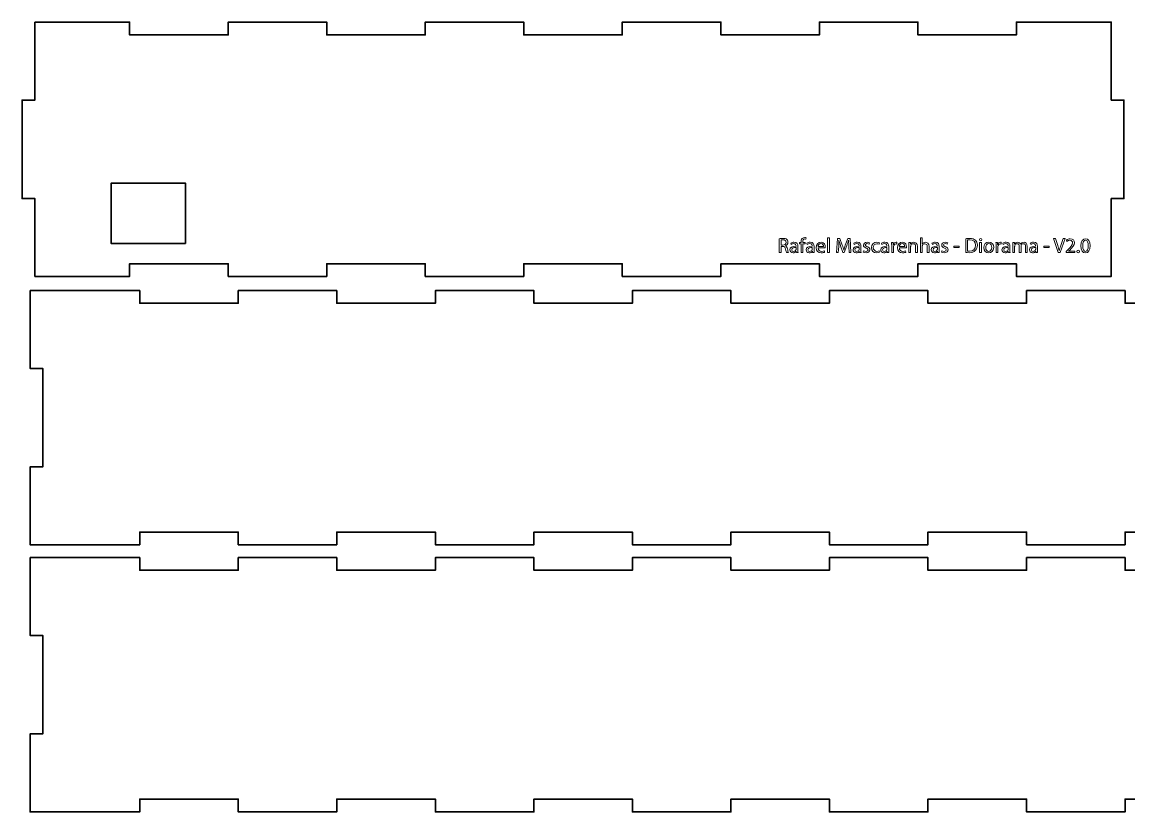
# Model space of a CAD drawing. Header units: millimetres. Extents: x 1 to 1629, y -192 to 365.
# Drawn here: x 1087.1 to 1348.2, y 176.4 to 362.7 of the extents above; entities that cross this region are included whole.
import ezdxf

# ---------------------------------------------------------------- set-up
doc = ezdxf.new("R2010")
doc.units = ezdxf.units.MM
doc.header["$MEASUREMENT"] = 0
for name, color, linetype, lineweight in [('CorteExterno', 7, 'Continuous', 0), ('CorteInterno', 7, 'Continuous', 0), ('Marcacao', 7, 'Continuous', 0)]:
    doc.layers.add(name, color=color, linetype=linetype, lineweight=lineweight)

# ---------------------------------------------------------------- blocks, each defined once
blk = doc.blocks.new('Block_6')
at = {"layer": 'Marcacao', "color": 250, "lineweight": 9, "true_color": 0x1e1e1c}
for points, knots in [([(1265.73, 311.64), (1265.95, 311.69), (1266.26, 311.71), (1266.55, 311.71), (1267.01, 311.71), (1267.31, 311.63), (1267.52, 311.44), (1267.69, 311.29), (1267.78, 311.06), (1267.78, 310.81), (1267.78, 310.37), (1267.5, 310.08), (1267.15, 309.96), (1267.15, 309.96), (1267.15, 309.94), (1267.15, 309.94), (1267.41, 309.85), (1267.56, 309.62), (1267.64, 309.27), (1267.75, 308.81), (1267.83, 308.48), (1267.9, 308.36), (1267.9, 308.36), (1267.45, 308.36), (1267.45, 308.36), (1267.4, 308.45), (1267.33, 308.74), (1267.23, 309.15), (1267.13, 309.61), (1266.95, 309.78), (1266.56, 309.8), (1266.56, 309.8), (1266.16, 309.8), (1266.16, 309.8), (1266.16, 309.8), (1266.16, 308.36), (1266.16, 308.36), (1266.16, 308.36), (1265.73, 308.36), (1265.73, 308.36), (1265.73, 308.36), (1265.73, 311.64), (1265.73, 311.64)], [0, 0, 0, 0, 1, 1, 1, 2, 2, 2, 3, 3, 3, 4, 4, 4, 5, 5, 5, 6, 6, 6, 7, 7, 7, 8, 8, 8, 9, 9, 9, 10, 10, 10, 11, 11, 11, 12, 12, 12, 13, 13, 13, 14, 14, 14, 14]), ([(1266.16, 310.12), (1266.16, 310.12), (1266.6, 310.12), (1266.6, 310.12), (1267.06, 310.12), (1267.35, 310.38), (1267.35, 310.76), (1267.35, 311.19), (1267.04, 311.37), (1266.58, 311.38), (1266.38, 311.38), (1266.23, 311.36), (1266.16, 311.34), (1266.16, 311.34), (1266.16, 310.12), (1266.16, 310.12)], [0, 0, 0, 0, 1, 1, 1, 2, 2, 2, 3, 3, 3, 4, 4, 4, 5, 5, 5, 5]), ([(1269.76, 308.36), (1269.76, 308.36), (1269.72, 308.66), (1269.72, 308.66), (1269.72, 308.66), (1269.71, 308.66), (1269.71, 308.66), (1269.57, 308.47), (1269.32, 308.3), (1268.97, 308.3), (1268.49, 308.3), (1268.24, 308.64), (1268.24, 308.99), (1268.24, 309.57), (1268.76, 309.88), (1269.68, 309.88), (1269.68, 309.88), (1269.68, 309.93), (1269.68, 309.93), (1269.68, 310.12), (1269.63, 310.48), (1269.14, 310.48), (1268.92, 310.48), (1268.68, 310.41), (1268.52, 310.3), (1268.52, 310.3), (1268.42, 310.59), (1268.42, 310.59), (1268.61, 310.72), (1268.9, 310.8), (1269.2, 310.8), (1269.93, 310.8), (1270.11, 310.3), (1270.11, 309.82), (1270.11, 309.82), (1270.11, 308.93), (1270.11, 308.93), (1270.11, 308.72), (1270.12, 308.52), (1270.15, 308.36), (1270.15, 308.36), (1269.76, 308.36), (1269.76, 308.36)], [0, 0, 0, 0, 1, 1, 1, 2, 2, 2, 3, 3, 3, 4, 4, 4, 5, 5, 5, 6, 6, 6, 7, 7, 7, 8, 8, 8, 9, 9, 9, 10, 10, 10, 11, 11, 11, 12, 12, 12, 13, 13, 13, 14, 14, 14, 14]), ([(1270.86, 308.36), (1270.86, 308.36), (1270.86, 310.42), (1270.86, 310.42), (1270.86, 310.42), (1270.52, 310.42), (1270.52, 310.42), (1270.52, 310.42), (1270.52, 310.75), (1270.52, 310.75), (1270.52, 310.75), (1270.86, 310.75), (1270.86, 310.75), (1270.86, 310.75), (1270.86, 310.86), (1270.86, 310.86), (1270.86, 311.2), (1270.93, 311.5), (1271.13, 311.7), (1271.3, 311.85), (1271.51, 311.92), (1271.72, 311.92), (1271.87, 311.92), (1272, 311.88), (1272.09, 311.85), (1272.09, 311.85), (1272.03, 311.51), (1272.03, 311.51), (1271.96, 311.54), (1271.87, 311.57), (1271.75, 311.57), (1271.38, 311.57), (1271.29, 311.24), (1271.29, 310.88), (1271.29, 310.88), (1271.29, 310.75), (1271.29, 310.75), (1271.29, 310.75), (1271.86, 310.75), (1271.86, 310.75), (1271.86, 310.75), (1271.86, 310.42), (1271.86, 310.42), (1271.86, 310.42), (1271.29, 310.42), (1271.29, 310.42), (1271.29, 310.42), (1271.29, 308.36), (1271.29, 308.36), (1271.29, 308.36), (1270.86, 308.36), (1270.86, 308.36)], [0, 0, 0, 0, 1, 1, 1, 2, 2, 2, 3, 3, 3, 4, 4, 4, 5, 5, 5, 6, 6, 6, 7, 7, 7, 8, 8, 8, 9, 9, 9, 10, 10, 10, 11, 11, 11, 12, 12, 12, 13, 13, 13, 14, 14, 14, 15, 15, 15, 16, 16, 16, 17, 17, 17, 17]), ([(1273.58, 308.36), (1273.58, 308.36), (1273.54, 308.66), (1273.54, 308.66), (1273.54, 308.66), (1273.53, 308.66), (1273.53, 308.66), (1273.39, 308.47), (1273.14, 308.3), (1272.8, 308.3), (1272.31, 308.3), (1272.07, 308.64), (1272.07, 308.99), (1272.07, 309.57), (1272.58, 309.88), (1273.5, 309.88), (1273.5, 309.88), (1273.5, 309.93), (1273.5, 309.93), (1273.5, 310.12), (1273.45, 310.48), (1272.96, 310.48), (1272.74, 310.48), (1272.51, 310.41), (1272.34, 310.3), (1272.34, 310.3), (1272.24, 310.59), (1272.24, 310.59), (1272.44, 310.72), (1272.72, 310.8), (1273.02, 310.8), (1273.76, 310.8), (1273.93, 310.3), (1273.93, 309.82), (1273.93, 309.82), (1273.93, 308.93), (1273.93, 308.93), (1273.93, 308.72), (1273.94, 308.52), (1273.97, 308.36), (1273.97, 308.36), (1273.58, 308.36), (1273.58, 308.36)], [0, 0, 0, 0, 1, 1, 1, 2, 2, 2, 3, 3, 3, 4, 4, 4, 5, 5, 5, 6, 6, 6, 7, 7, 7, 8, 8, 8, 9, 9, 9, 10, 10, 10, 11, 11, 11, 12, 12, 12, 13, 13, 13, 14, 14, 14, 14]), ([(1274.88, 309.47), (1274.89, 308.88), (1275.26, 308.64), (1275.7, 308.64), (1276.01, 308.64), (1276.2, 308.7), (1276.36, 308.77), (1276.36, 308.77), (1276.43, 308.45), (1276.43, 308.45), (1276.28, 308.39), (1276.02, 308.31), (1275.64, 308.31), (1274.9, 308.31), (1274.46, 308.79), (1274.46, 309.51), (1274.46, 310.23), (1274.89, 310.8), (1275.58, 310.8), (1276.36, 310.8), (1276.57, 310.11), (1276.57, 309.68), (1276.57, 309.59), (1276.56, 309.52), (1276.56, 309.47), (1276.56, 309.47), (1274.88, 309.47), (1274.88, 309.47)], [0, 0, 0, 0, 1, 1, 1, 2, 2, 2, 3, 3, 3, 4, 4, 4, 5, 5, 5, 6, 6, 6, 7, 7, 7, 8, 8, 8, 9, 9, 9, 9]), ([(1277.11, 311.86), (1277.11, 311.86), (1277.54, 311.86), (1277.54, 311.86), (1277.54, 311.86), (1277.54, 308.36), (1277.54, 308.36), (1277.54, 308.36), (1277.11, 308.36), (1277.11, 308.36), (1277.11, 308.36), (1277.11, 311.86), (1277.11, 311.86)], [0, 0, 0, 0, 1, 1, 1, 2, 2, 2, 3, 3, 3, 4, 4, 4, 4]), ([(1282.14, 309.82), (1282.12, 310.28), (1282.09, 310.84), (1282.09, 311.26), (1282.09, 311.26), (1282.08, 311.26), (1282.08, 311.26), (1281.96, 310.87), (1281.83, 310.45), (1281.66, 309.99), (1281.66, 309.99), (1281.07, 308.38), (1281.07, 308.38), (1281.07, 308.38), (1280.74, 308.38), (1280.74, 308.38), (1280.74, 308.38), (1280.21, 309.96), (1280.21, 309.96), (1280.05, 310.43), (1279.91, 310.86), (1279.82, 311.26), (1279.82, 311.26), (1279.81, 311.26), (1279.81, 311.26), (1279.8, 310.84), (1279.78, 310.28), (1279.75, 309.78), (1279.75, 309.78), (1279.66, 308.36), (1279.66, 308.36), (1279.66, 308.36), (1279.25, 308.36), (1279.25, 308.36), (1279.25, 308.36), (1279.48, 311.69), (1279.48, 311.69), (1279.48, 311.69), (1280.03, 311.69), (1280.03, 311.69), (1280.03, 311.69), (1280.6, 310.08), (1280.6, 310.08), (1280.73, 309.67), (1280.85, 309.3), (1280.93, 308.95), (1280.93, 308.95), (1280.95, 308.95), (1280.95, 308.95), (1281.03, 309.29), (1281.15, 309.66), (1281.3, 310.08), (1281.3, 310.08), (1281.89, 311.69), (1281.89, 311.69), (1281.89, 311.69), (1282.44, 311.69), (1282.44, 311.69), (1282.44, 311.69), (1282.65, 308.36), (1282.65, 308.36), (1282.65, 308.36), (1282.23, 308.36), (1282.23, 308.36), (1282.23, 308.36), (1282.14, 309.82), (1282.14, 309.82)], [0, 0, 0, 0, 1, 1, 1, 2, 2, 2, 3, 3, 3, 4, 4, 4, 5, 5, 5, 6, 6, 6, 7, 7, 7, 8, 8, 8, 9, 9, 9, 10, 10, 10, 11, 11, 11, 12, 12, 12, 13, 13, 13, 14, 14, 14, 15, 15, 15, 16, 16, 16, 17, 17, 17, 18, 18, 18, 19, 19, 19, 20, 20, 20, 21, 21, 21, 22, 22, 22, 22]), ([(1284.65, 308.36), (1284.65, 308.36), (1284.61, 308.66), (1284.61, 308.66), (1284.61, 308.66), (1284.6, 308.66), (1284.6, 308.66), (1284.46, 308.47), (1284.21, 308.3), (1283.87, 308.3), (1283.38, 308.3), (1283.13, 308.64), (1283.13, 308.99), (1283.13, 309.57), (1283.65, 309.88), (1284.57, 309.88), (1284.57, 309.88), (1284.57, 309.93), (1284.57, 309.93), (1284.57, 310.12), (1284.52, 310.48), (1284.03, 310.48), (1283.81, 310.48), (1283.57, 310.41), (1283.41, 310.3), (1283.41, 310.3), (1283.31, 310.59), (1283.31, 310.59), (1283.5, 310.72), (1283.79, 310.8), (1284.09, 310.8), (1284.82, 310.8), (1285, 310.3), (1285, 309.82), (1285, 309.82), (1285, 308.93), (1285, 308.93), (1285, 308.72), (1285.01, 308.52), (1285.04, 308.36), (1285.04, 308.36), (1284.65, 308.36), (1284.65, 308.36)], [0, 0, 0, 0, 1, 1, 1, 2, 2, 2, 3, 3, 3, 4, 4, 4, 5, 5, 5, 6, 6, 6, 7, 7, 7, 8, 8, 8, 9, 9, 9, 10, 10, 10, 11, 11, 11, 12, 12, 12, 13, 13, 13, 14, 14, 14, 14]), ([(1285.64, 308.8), (1285.77, 308.72), (1286, 308.63), (1286.22, 308.63), (1286.53, 308.63), (1286.68, 308.79), (1286.68, 308.98), (1286.68, 309.19), (1286.56, 309.3), (1286.24, 309.42), (1285.81, 309.58), (1285.6, 309.81), (1285.6, 310.1), (1285.6, 310.49), (1285.91, 310.8), (1286.43, 310.8), (1286.67, 310.8), (1286.88, 310.73), (1287.02, 310.65), (1287.02, 310.65), (1286.91, 310.34), (1286.91, 310.34), (1286.81, 310.4), (1286.64, 310.48), (1286.42, 310.48), (1286.16, 310.48), (1286.02, 310.33), (1286.02, 310.15), (1286.02, 309.95), (1286.16, 309.86), (1286.47, 309.74), (1286.89, 309.59), (1287.1, 309.38), (1287.1, 309.02), (1287.1, 308.6), (1286.77, 308.31), (1286.21, 308.31), (1285.94, 308.31), (1285.7, 308.37), (1285.53, 308.47), (1285.53, 308.47), (1285.64, 308.8), (1285.64, 308.8)], [0, 0, 0, 0, 1, 1, 1, 2, 2, 2, 3, 3, 3, 4, 4, 4, 5, 5, 5, 6, 6, 6, 7, 7, 7, 8, 8, 8, 9, 9, 9, 10, 10, 10, 11, 11, 11, 12, 12, 12, 13, 13, 13, 14, 14, 14, 14]), ([(1289.36, 308.44), (1289.25, 308.39), (1289, 308.31), (1288.68, 308.31), (1287.95, 308.31), (1287.48, 308.8), (1287.48, 309.53), (1287.48, 310.26), (1287.99, 310.8), (1288.77, 310.8), (1289.03, 310.8), (1289.25, 310.73), (1289.37, 310.67), (1289.37, 310.67), (1289.27, 310.34), (1289.27, 310.34), (1289.17, 310.4), (1289.01, 310.45), (1288.77, 310.45), (1288.22, 310.45), (1287.92, 310.05), (1287.92, 309.55), (1287.92, 308.99), (1288.28, 308.65), (1288.75, 308.65), (1289, 308.65), (1289.17, 308.72), (1289.29, 308.77), (1289.29, 308.77), (1289.36, 308.44), (1289.36, 308.44)], [0, 0, 0, 0, 1, 1, 1, 2, 2, 2, 3, 3, 3, 4, 4, 4, 5, 5, 5, 6, 6, 6, 7, 7, 7, 8, 8, 8, 9, 9, 9, 10, 10, 10, 10]), ([(1291.19, 308.36), (1291.19, 308.36), (1291.16, 308.66), (1291.16, 308.66), (1291.16, 308.66), (1291.15, 308.66), (1291.15, 308.66), (1291.01, 308.47), (1290.76, 308.3), (1290.41, 308.3), (1289.93, 308.3), (1289.68, 308.64), (1289.68, 308.99), (1289.68, 309.57), (1290.2, 309.88), (1291.12, 309.88), (1291.12, 309.88), (1291.12, 309.93), (1291.12, 309.93), (1291.12, 310.12), (1291.07, 310.48), (1290.58, 310.48), (1290.36, 310.48), (1290.12, 310.41), (1289.95, 310.3), (1289.95, 310.3), (1289.86, 310.59), (1289.86, 310.59), (1290.05, 310.72), (1290.34, 310.8), (1290.64, 310.8), (1291.37, 310.8), (1291.55, 310.3), (1291.55, 309.82), (1291.55, 309.82), (1291.55, 308.93), (1291.55, 308.93), (1291.55, 308.72), (1291.56, 308.52), (1291.59, 308.36), (1291.59, 308.36), (1291.19, 308.36), (1291.19, 308.36)], [0, 0, 0, 0, 1, 1, 1, 2, 2, 2, 3, 3, 3, 4, 4, 4, 5, 5, 5, 6, 6, 6, 7, 7, 7, 8, 8, 8, 9, 9, 9, 10, 10, 10, 11, 11, 11, 12, 12, 12, 13, 13, 13, 14, 14, 14, 14]), ([(1292.25, 310), (1292.25, 310.28), (1292.25, 310.53), (1292.23, 310.75), (1292.23, 310.75), (1292.61, 310.75), (1292.61, 310.75), (1292.61, 310.75), (1292.63, 310.28), (1292.63, 310.28), (1292.63, 310.28), (1292.65, 310.28), (1292.65, 310.28), (1292.75, 310.6), (1293.02, 310.8), (1293.31, 310.8), (1293.36, 310.8), (1293.39, 310.8), (1293.43, 310.79), (1293.43, 310.79), (1293.43, 310.38), (1293.43, 310.38), (1293.39, 310.39), (1293.34, 310.39), (1293.28, 310.39), (1292.98, 310.39), (1292.76, 310.16), (1292.7, 309.83), (1292.69, 309.77), (1292.68, 309.7), (1292.68, 309.63), (1292.68, 309.63), (1292.68, 308.36), (1292.68, 308.36), (1292.68, 308.36), (1292.25, 308.36), (1292.25, 308.36), (1292.25, 308.36), (1292.25, 310), (1292.25, 310)], [0, 0, 0, 0, 1, 1, 1, 2, 2, 2, 3, 3, 3, 4, 4, 4, 5, 5, 5, 6, 6, 6, 7, 7, 7, 8, 8, 8, 9, 9, 9, 10, 10, 10, 11, 11, 11, 12, 12, 12, 13, 13, 13, 13]), ([(1294.06, 309.47), (1294.07, 308.88), (1294.44, 308.64), (1294.88, 308.64), (1295.19, 308.64), (1295.38, 308.7), (1295.54, 308.77), (1295.54, 308.77), (1295.62, 308.45), (1295.62, 308.45), (1295.46, 308.39), (1295.2, 308.31), (1294.82, 308.31), (1294.08, 308.31), (1293.64, 308.79), (1293.64, 309.51), (1293.64, 310.23), (1294.07, 310.8), (1294.77, 310.8), (1295.55, 310.8), (1295.75, 310.11), (1295.75, 309.68), (1295.75, 309.59), (1295.74, 309.52), (1295.74, 309.47), (1295.74, 309.47), (1294.06, 309.47), (1294.06, 309.47)], [0, 0, 0, 0, 1, 1, 1, 2, 2, 2, 3, 3, 3, 4, 4, 4, 5, 5, 5, 6, 6, 6, 7, 7, 7, 8, 8, 8, 9, 9, 9, 9]), ([(1296.29, 310.1), (1296.29, 310.35), (1296.29, 310.55), (1296.27, 310.75), (1296.27, 310.75), (1296.66, 310.75), (1296.66, 310.75), (1296.66, 310.75), (1296.68, 310.35), (1296.68, 310.35), (1296.68, 310.35), (1296.69, 310.35), (1296.69, 310.35), (1296.81, 310.58), (1297.09, 310.8), (1297.48, 310.8), (1297.81, 310.8), (1298.33, 310.6), (1298.33, 309.78), (1298.33, 309.78), (1298.33, 308.36), (1298.33, 308.36), (1298.33, 308.36), (1297.89, 308.36), (1297.89, 308.36), (1297.89, 308.36), (1297.89, 309.73), (1297.89, 309.73), (1297.89, 310.12), (1297.75, 310.44), (1297.34, 310.44), (1297.05, 310.44), (1296.83, 310.24), (1296.76, 310), (1296.74, 309.94), (1296.73, 309.87), (1296.73, 309.79), (1296.73, 309.79), (1296.73, 308.36), (1296.73, 308.36), (1296.73, 308.36), (1296.29, 308.36), (1296.29, 308.36), (1296.29, 308.36), (1296.29, 310.1), (1296.29, 310.1)], [0, 0, 0, 0, 1, 1, 1, 2, 2, 2, 3, 3, 3, 4, 4, 4, 5, 5, 5, 6, 6, 6, 7, 7, 7, 8, 8, 8, 9, 9, 9, 10, 10, 10, 11, 11, 11, 12, 12, 12, 13, 13, 13, 14, 14, 14, 15, 15, 15, 15]), ([(1299.03, 311.86), (1299.03, 311.86), (1299.47, 311.86), (1299.47, 311.86), (1299.47, 311.86), (1299.47, 310.37), (1299.47, 310.37), (1299.47, 310.37), (1299.48, 310.37), (1299.48, 310.37), (1299.55, 310.5), (1299.65, 310.6), (1299.79, 310.68), (1299.92, 310.75), (1300.07, 310.8), (1300.23, 310.8), (1300.55, 310.8), (1301.07, 310.6), (1301.07, 309.78), (1301.07, 309.78), (1301.07, 308.36), (1301.07, 308.36), (1301.07, 308.36), (1300.63, 308.36), (1300.63, 308.36), (1300.63, 308.36), (1300.63, 309.73), (1300.63, 309.73), (1300.63, 310.11), (1300.49, 310.44), (1300.08, 310.44), (1299.8, 310.44), (1299.58, 310.24), (1299.5, 310.01), (1299.47, 309.95), (1299.47, 309.88), (1299.47, 309.8), (1299.47, 309.8), (1299.47, 308.36), (1299.47, 308.36), (1299.47, 308.36), (1299.03, 308.36), (1299.03, 308.36), (1299.03, 308.36), (1299.03, 311.86), (1299.03, 311.86)], [0, 0, 0, 0, 1, 1, 1, 2, 2, 2, 3, 3, 3, 4, 4, 4, 5, 5, 5, 6, 6, 6, 7, 7, 7, 8, 8, 8, 9, 9, 9, 10, 10, 10, 11, 11, 11, 12, 12, 12, 13, 13, 13, 14, 14, 14, 15, 15, 15, 15]), ([(1303.1, 308.36), (1303.1, 308.36), (1303.06, 308.66), (1303.06, 308.66), (1303.06, 308.66), (1303.05, 308.66), (1303.05, 308.66), (1302.91, 308.47), (1302.66, 308.3), (1302.32, 308.3), (1301.83, 308.3), (1301.59, 308.64), (1301.59, 308.99), (1301.59, 309.57), (1302.1, 309.88), (1303.02, 309.88), (1303.02, 309.88), (1303.02, 309.93), (1303.02, 309.93), (1303.02, 310.12), (1302.97, 310.48), (1302.48, 310.48), (1302.26, 310.48), (1302.02, 310.41), (1301.86, 310.3), (1301.86, 310.3), (1301.76, 310.59), (1301.76, 310.59), (1301.96, 310.72), (1302.24, 310.8), (1302.54, 310.8), (1303.28, 310.8), (1303.45, 310.3), (1303.45, 309.82), (1303.45, 309.82), (1303.45, 308.93), (1303.45, 308.93), (1303.45, 308.72), (1303.46, 308.52), (1303.49, 308.36), (1303.49, 308.36), (1303.1, 308.36), (1303.1, 308.36)], [0, 0, 0, 0, 1, 1, 1, 2, 2, 2, 3, 3, 3, 4, 4, 4, 5, 5, 5, 6, 6, 6, 7, 7, 7, 8, 8, 8, 9, 9, 9, 10, 10, 10, 11, 11, 11, 12, 12, 12, 13, 13, 13, 14, 14, 14, 14]), ([(1304.09, 308.8), (1304.22, 308.72), (1304.45, 308.63), (1304.67, 308.63), (1304.98, 308.63), (1305.13, 308.79), (1305.13, 308.98), (1305.13, 309.19), (1305.01, 309.3), (1304.69, 309.42), (1304.26, 309.58), (1304.05, 309.81), (1304.05, 310.1), (1304.05, 310.49), (1304.37, 310.8), (1304.88, 310.8), (1305.12, 310.8), (1305.33, 310.73), (1305.47, 310.65), (1305.47, 310.65), (1305.36, 310.34), (1305.36, 310.34), (1305.27, 310.4), (1305.09, 310.48), (1304.87, 310.48), (1304.61, 310.48), (1304.47, 310.33), (1304.47, 310.15), (1304.47, 309.95), (1304.61, 309.86), (1304.92, 309.74), (1305.34, 309.59), (1305.55, 309.38), (1305.55, 309.02), (1305.55, 308.6), (1305.23, 308.31), (1304.66, 308.31), (1304.4, 308.31), (1304.15, 308.37), (1303.99, 308.47), (1303.99, 308.47), (1304.09, 308.8), (1304.09, 308.8)], [0, 0, 0, 0, 1, 1, 1, 2, 2, 2, 3, 3, 3, 4, 4, 4, 5, 5, 5, 6, 6, 6, 7, 7, 7, 8, 8, 8, 9, 9, 9, 10, 10, 10, 11, 11, 11, 12, 12, 12, 13, 13, 13, 14, 14, 14, 14]), ([(1309.73, 311.64), (1310, 311.68), (1310.31, 311.71), (1310.65, 311.71), (1311.27, 311.71), (1311.71, 311.57), (1312, 311.3), (1312.29, 311.02), (1312.47, 310.64), (1312.47, 310.1), (1312.47, 309.56), (1312.3, 309.11), (1311.99, 308.81), (1311.68, 308.49), (1311.16, 308.33), (1310.52, 308.33), (1310.21, 308.33), (1309.95, 308.34), (1309.73, 308.37), (1309.73, 308.37), (1309.73, 311.64), (1309.73, 311.64)], [0, 0, 0, 0, 1, 1, 1, 2, 2, 2, 3, 3, 3, 4, 4, 4, 5, 5, 5, 6, 6, 6, 7, 7, 7, 7]), ([(1310.16, 308.7), (1310.27, 308.68), (1310.43, 308.67), (1310.6, 308.67), (1311.52, 308.67), (1312.02, 309.19), (1312.02, 310.09), (1312.02, 310.87), (1311.58, 311.37), (1310.67, 311.37), (1310.45, 311.37), (1310.28, 311.35), (1310.16, 311.33), (1310.16, 311.33), (1310.16, 308.7), (1310.16, 308.7)], [0, 0, 0, 0, 1, 1, 1, 2, 2, 2, 3, 3, 3, 4, 4, 4, 5, 5, 5, 5]), ([(1313.49, 311.42), (1313.5, 311.27), (1313.39, 311.15), (1313.22, 311.15), (1313.06, 311.15), (1312.95, 311.27), (1312.95, 311.42), (1312.95, 311.57), (1313.07, 311.69), (1313.23, 311.69), (1313.39, 311.69), (1313.49, 311.57), (1313.49, 311.42)], [0, 0, 0, 0, 1, 1, 1, 2, 2, 2, 3, 3, 3, 4, 4, 4, 4]), ([(1316.33, 309.57), (1316.33, 308.69), (1315.72, 308.3), (1315.14, 308.3), (1314.49, 308.3), (1313.99, 308.78), (1313.99, 309.53), (1313.99, 310.33), (1314.52, 310.8), (1315.18, 310.8), (1315.86, 310.8), (1316.33, 310.3), (1316.33, 309.57)], [0, 0, 0, 0, 1, 1, 1, 2, 2, 2, 3, 3, 3, 4, 4, 4, 4]), ([(1316.88, 310), (1316.88, 310.28), (1316.87, 310.53), (1316.86, 310.75), (1316.86, 310.75), (1317.24, 310.75), (1317.24, 310.75), (1317.24, 310.75), (1317.25, 310.28), (1317.25, 310.28), (1317.25, 310.28), (1317.27, 310.28), (1317.27, 310.28), (1317.38, 310.6), (1317.64, 310.8), (1317.93, 310.8), (1317.98, 310.8), (1318.02, 310.8), (1318.06, 310.79), (1318.06, 310.79), (1318.06, 310.38), (1318.06, 310.38), (1318.01, 310.39), (1317.97, 310.39), (1317.91, 310.39), (1317.6, 310.39), (1317.38, 310.16), (1317.33, 309.83), (1317.32, 309.77), (1317.31, 309.7), (1317.31, 309.63), (1317.31, 309.63), (1317.31, 308.36), (1317.31, 308.36), (1317.31, 308.36), (1316.88, 308.36), (1316.88, 308.36), (1316.88, 308.36), (1316.88, 310), (1316.88, 310)], [0, 0, 0, 0, 1, 1, 1, 2, 2, 2, 3, 3, 3, 4, 4, 4, 5, 5, 5, 6, 6, 6, 7, 7, 7, 8, 8, 8, 9, 9, 9, 10, 10, 10, 11, 11, 11, 12, 12, 12, 13, 13, 13, 13]), ([(1319.79, 308.36), (1319.79, 308.36), (1319.76, 308.66), (1319.76, 308.66), (1319.76, 308.66), (1319.74, 308.66), (1319.74, 308.66), (1319.61, 308.47), (1319.35, 308.3), (1319.01, 308.3), (1318.53, 308.3), (1318.28, 308.64), (1318.28, 308.99), (1318.28, 309.57), (1318.79, 309.88), (1319.72, 309.88), (1319.72, 309.88), (1319.72, 309.93), (1319.72, 309.93), (1319.72, 310.12), (1319.66, 310.48), (1319.17, 310.48), (1318.95, 310.48), (1318.72, 310.41), (1318.55, 310.3), (1318.55, 310.3), (1318.45, 310.59), (1318.45, 310.59), (1318.65, 310.72), (1318.94, 310.8), (1319.24, 310.8), (1319.97, 310.8), (1320.15, 310.3), (1320.15, 309.82), (1320.15, 309.82), (1320.15, 308.93), (1320.15, 308.93), (1320.15, 308.72), (1320.16, 308.52), (1320.19, 308.36), (1320.19, 308.36), (1319.79, 308.36), (1319.79, 308.36)], [0, 0, 0, 0, 1, 1, 1, 2, 2, 2, 3, 3, 3, 4, 4, 4, 5, 5, 5, 6, 6, 6, 7, 7, 7, 8, 8, 8, 9, 9, 9, 10, 10, 10, 11, 11, 11, 12, 12, 12, 13, 13, 13, 14, 14, 14, 14]), ([(1320.85, 310.1), (1320.85, 310.35), (1320.84, 310.55), (1320.83, 310.75), (1320.83, 310.75), (1321.21, 310.75), (1321.21, 310.75), (1321.21, 310.75), (1321.23, 310.36), (1321.23, 310.36), (1321.23, 310.36), (1321.24, 310.36), (1321.24, 310.36), (1321.38, 310.59), (1321.6, 310.8), (1321.99, 310.8), (1322.32, 310.8), (1322.57, 310.6), (1322.67, 310.32), (1322.67, 310.32), (1322.68, 310.32), (1322.68, 310.32), (1322.75, 310.46), (1322.85, 310.56), (1322.95, 310.63), (1323.09, 310.74), (1323.25, 310.8), (1323.48, 310.8), (1323.79, 310.8), (1324.26, 310.59), (1324.26, 309.76), (1324.26, 309.76), (1324.26, 308.36), (1324.26, 308.36), (1324.26, 308.36), (1323.84, 308.36), (1323.84, 308.36), (1323.84, 308.36), (1323.84, 309.71), (1323.84, 309.71), (1323.84, 310.17), (1323.67, 310.45), (1323.32, 310.45), (1323.07, 310.45), (1322.88, 310.26), (1322.8, 310.05), (1322.78, 309.99), (1322.77, 309.91), (1322.77, 309.83), (1322.77, 309.83), (1322.77, 308.36), (1322.77, 308.36), (1322.77, 308.36), (1322.34, 308.36), (1322.34, 308.36), (1322.34, 308.36), (1322.34, 309.79), (1322.34, 309.79), (1322.34, 310.17), (1322.18, 310.45), (1321.85, 310.45), (1321.57, 310.45), (1321.38, 310.23), (1321.31, 310.01), (1321.28, 309.95), (1321.27, 309.87), (1321.27, 309.8), (1321.27, 309.8), (1321.27, 308.36), (1321.27, 308.36), (1321.27, 308.36), (1320.85, 308.36), (1320.85, 308.36), (1320.85, 308.36), (1320.85, 310.1), (1320.85, 310.1)], [0, 0, 0, 0, 1, 1, 1, 2, 2, 2, 3, 3, 3, 4, 4, 4, 5, 5, 5, 6, 6, 6, 7, 7, 7, 8, 8, 8, 9, 9, 9, 10, 10, 10, 11, 11, 11, 12, 12, 12, 13, 13, 13, 14, 14, 14, 15, 15, 15, 16, 16, 16, 17, 17, 17, 18, 18, 18, 19, 19, 19, 20, 20, 20, 21, 21, 21, 22, 22, 22, 23, 23, 23, 24, 24, 24, 25, 25, 25, 25]), ([(1326.29, 308.36), (1326.29, 308.36), (1326.26, 308.66), (1326.26, 308.66), (1326.26, 308.66), (1326.24, 308.66), (1326.24, 308.66), (1326.11, 308.47), (1325.85, 308.3), (1325.51, 308.3), (1325.03, 308.3), (1324.78, 308.64), (1324.78, 308.99), (1324.78, 309.57), (1325.29, 309.88), (1326.22, 309.88), (1326.22, 309.88), (1326.22, 309.93), (1326.22, 309.93), (1326.22, 310.12), (1326.16, 310.48), (1325.67, 310.48), (1325.45, 310.48), (1325.22, 310.41), (1325.05, 310.3), (1325.05, 310.3), (1324.95, 310.59), (1324.95, 310.59), (1325.15, 310.72), (1325.44, 310.8), (1325.74, 310.8), (1326.47, 310.8), (1326.65, 310.3), (1326.65, 309.82), (1326.65, 309.82), (1326.65, 308.93), (1326.65, 308.93), (1326.65, 308.72), (1326.66, 308.52), (1326.69, 308.36), (1326.69, 308.36), (1326.29, 308.36), (1326.29, 308.36)], [0, 0, 0, 0, 1, 1, 1, 2, 2, 2, 3, 3, 3, 4, 4, 4, 5, 5, 5, 6, 6, 6, 7, 7, 7, 8, 8, 8, 9, 9, 9, 10, 10, 10, 11, 11, 11, 12, 12, 12, 13, 13, 13, 14, 14, 14, 14]), ([(1331.52, 308.36), (1331.52, 308.36), (1330.44, 311.69), (1330.44, 311.69), (1330.44, 311.69), (1330.9, 311.69), (1330.9, 311.69), (1330.9, 311.69), (1331.42, 310.05), (1331.42, 310.05), (1331.56, 309.6), (1331.69, 309.19), (1331.78, 308.8), (1331.78, 308.8), (1331.79, 308.8), (1331.79, 308.8), (1331.88, 309.19), (1332.02, 309.61), (1332.17, 310.04), (1332.17, 310.04), (1332.73, 311.69), (1332.73, 311.69), (1332.73, 311.69), (1333.19, 311.69), (1333.19, 311.69), (1333.19, 311.69), (1332, 308.36), (1332, 308.36), (1332, 308.36), (1331.52, 308.36), (1331.52, 308.36)], [0, 0, 0, 0, 1, 1, 1, 2, 2, 2, 3, 3, 3, 4, 4, 4, 5, 5, 5, 6, 6, 6, 7, 7, 7, 8, 8, 8, 9, 9, 9, 10, 10, 10, 10]), ([(1333.4, 308.36), (1333.4, 308.36), (1333.4, 308.62), (1333.4, 308.62), (1333.4, 308.62), (1333.74, 308.95), (1333.74, 308.95), (1334.56, 309.73), (1334.93, 310.15), (1334.93, 310.63), (1334.93, 310.96), (1334.77, 311.26), (1334.3, 311.26), (1334, 311.26), (1333.76, 311.11), (1333.61, 310.99), (1333.61, 310.99), (1333.48, 311.3), (1333.48, 311.3), (1333.7, 311.48), (1334.01, 311.62), (1334.38, 311.62), (1335.08, 311.62), (1335.37, 311.15), (1335.37, 310.69), (1335.37, 310.1), (1334.94, 309.62), (1334.26, 308.96), (1334.26, 308.96), (1334, 308.73), (1334, 308.73), (1334, 308.73), (1334, 308.72), (1334, 308.72), (1334, 308.72), (1335.45, 308.72), (1335.45, 308.72), (1335.45, 308.72), (1335.45, 308.36), (1335.45, 308.36), (1335.45, 308.36), (1333.4, 308.36), (1333.4, 308.36)], [0, 0, 0, 0, 1, 1, 1, 2, 2, 2, 3, 3, 3, 4, 4, 4, 5, 5, 5, 6, 6, 6, 7, 7, 7, 8, 8, 8, 9, 9, 9, 10, 10, 10, 11, 11, 11, 12, 12, 12, 13, 13, 13, 14, 14, 14, 14]), ([(1339.09, 310), (1339.09, 308.9), (1338.68, 308.3), (1337.97, 308.3), (1337.34, 308.3), (1336.92, 308.89), (1336.91, 309.95), (1336.91, 311.03), (1337.37, 311.62), (1338.02, 311.62), (1338.7, 311.62), (1339.09, 311.02), (1339.09, 310)], [0, 0, 0, 0, 1, 1, 1, 2, 2, 2, 3, 3, 3, 4, 4, 4, 4]), ([(1337.34, 309.95), (1337.34, 309.11), (1337.6, 308.64), (1337.99, 308.64), (1338.44, 308.64), (1338.65, 309.16), (1338.65, 309.98), (1338.65, 310.77), (1338.45, 311.29), (1338, 311.29), (1337.62, 311.29), (1337.34, 310.82), (1337.34, 309.95)], [0, 0, 0, 0, 1, 1, 1, 2, 2, 2, 3, 3, 3, 4, 4, 4, 4]), ([(1269.69, 309.58), (1269.22, 309.59), (1268.68, 309.5), (1268.68, 309.04), (1268.68, 308.76), (1268.87, 308.62), (1269.09, 308.62), (1269.4, 308.62), (1269.6, 308.82), (1269.67, 309.02), (1269.68, 309.07), (1269.69, 309.12), (1269.69, 309.16), (1269.69, 309.16), (1269.69, 309.58), (1269.69, 309.58)], [0, 0, 0, 0, 1, 1, 1, 2, 2, 2, 3, 3, 3, 4, 4, 4, 5, 5, 5, 5]), ([(1273.51, 309.58), (1273.04, 309.59), (1272.5, 309.5), (1272.5, 309.04), (1272.5, 308.76), (1272.69, 308.62), (1272.91, 308.62), (1273.22, 308.62), (1273.42, 308.82), (1273.49, 309.02), (1273.5, 309.07), (1273.51, 309.12), (1273.51, 309.16), (1273.51, 309.16), (1273.51, 309.58), (1273.51, 309.58)], [0, 0, 0, 0, 1, 1, 1, 2, 2, 2, 3, 3, 3, 4, 4, 4, 5, 5, 5, 5]), ([(1276.15, 309.78), (1276.16, 310.06), (1276.04, 310.49), (1275.55, 310.49), (1275.11, 310.49), (1274.92, 310.09), (1274.88, 309.78), (1274.88, 309.78), (1276.15, 309.78), (1276.15, 309.78)], [0, 0, 0, 0, 1, 1, 1, 2, 2, 2, 3, 3, 3, 3]), ([(1284.58, 309.58), (1284.11, 309.59), (1283.57, 309.5), (1283.57, 309.04), (1283.57, 308.76), (1283.76, 308.62), (1283.98, 308.62), (1284.29, 308.62), (1284.49, 308.82), (1284.56, 309.02), (1284.57, 309.07), (1284.58, 309.12), (1284.58, 309.16), (1284.58, 309.16), (1284.58, 309.58), (1284.58, 309.58)], [0, 0, 0, 0, 1, 1, 1, 2, 2, 2, 3, 3, 3, 4, 4, 4, 5, 5, 5, 5]), ([(1291.13, 309.58), (1290.66, 309.59), (1290.12, 309.5), (1290.12, 309.04), (1290.12, 308.76), (1290.31, 308.62), (1290.53, 308.62), (1290.84, 308.62), (1291.04, 308.82), (1291.11, 309.02), (1291.12, 309.07), (1291.13, 309.12), (1291.13, 309.16), (1291.13, 309.16), (1291.13, 309.58), (1291.13, 309.58)], [0, 0, 0, 0, 1, 1, 1, 2, 2, 2, 3, 3, 3, 4, 4, 4, 5, 5, 5, 5]), ([(1295.33, 309.78), (1295.34, 310.06), (1295.22, 310.49), (1294.73, 310.49), (1294.29, 310.49), (1294.1, 310.09), (1294.06, 309.78), (1294.06, 309.78), (1295.33, 309.78), (1295.33, 309.78)], [0, 0, 0, 0, 1, 1, 1, 2, 2, 2, 3, 3, 3, 3]), ([(1303.03, 309.58), (1302.56, 309.59), (1302.02, 309.5), (1302.02, 309.04), (1302.02, 308.76), (1302.21, 308.62), (1302.43, 308.62), (1302.74, 308.62), (1302.94, 308.82), (1303.01, 309.02), (1303.02, 309.07), (1303.03, 309.12), (1303.03, 309.16), (1303.03, 309.16), (1303.03, 309.58), (1303.03, 309.58)], [0, 0, 0, 0, 1, 1, 1, 2, 2, 2, 3, 3, 3, 4, 4, 4, 5, 5, 5, 5]), ([(1308.16, 309.85), (1308.16, 309.85), (1308.16, 309.53), (1308.16, 309.53), (1308.16, 309.53), (1306.94, 309.53), (1306.94, 309.53), (1306.94, 309.53), (1306.94, 309.85), (1306.94, 309.85), (1306.94, 309.85), (1308.16, 309.85), (1308.16, 309.85)], [0, 0, 0, 0, 1, 1, 1, 2, 2, 2, 3, 3, 3, 4, 4, 4, 4]), ([(1313.01, 308.36), (1313.01, 308.36), (1313.01, 310.75), (1313.01, 310.75), (1313.01, 310.75), (1313.44, 310.75), (1313.44, 310.75), (1313.44, 310.75), (1313.44, 308.36), (1313.44, 308.36), (1313.44, 308.36), (1313.01, 308.36), (1313.01, 308.36)], [0, 0, 0, 0, 1, 1, 1, 2, 2, 2, 3, 3, 3, 4, 4, 4, 4]), ([(1314.43, 309.55), (1314.43, 309.02), (1314.73, 308.63), (1315.16, 308.63), (1315.57, 308.63), (1315.88, 309.02), (1315.88, 309.56), (1315.88, 309.96), (1315.68, 310.48), (1315.17, 310.48), (1314.65, 310.48), (1314.43, 310), (1314.43, 309.55)], [0, 0, 0, 0, 1, 1, 1, 2, 2, 2, 3, 3, 3, 4, 4, 4, 4]), ([(1319.73, 309.58), (1319.25, 309.59), (1318.71, 309.5), (1318.71, 309.04), (1318.71, 308.76), (1318.9, 308.62), (1319.12, 308.62), (1319.43, 308.62), (1319.63, 308.82), (1319.7, 309.02), (1319.72, 309.07), (1319.73, 309.12), (1319.73, 309.16), (1319.73, 309.16), (1319.73, 309.58), (1319.73, 309.58)], [0, 0, 0, 0, 1, 1, 1, 2, 2, 2, 3, 3, 3, 4, 4, 4, 5, 5, 5, 5]), ([(1326.23, 309.58), (1325.75, 309.59), (1325.21, 309.5), (1325.21, 309.04), (1325.21, 308.76), (1325.4, 308.62), (1325.62, 308.62), (1325.93, 308.62), (1326.13, 308.82), (1326.2, 309.02), (1326.22, 309.07), (1326.23, 309.12), (1326.23, 309.16), (1326.23, 309.16), (1326.23, 309.58), (1326.23, 309.58)], [0, 0, 0, 0, 1, 1, 1, 2, 2, 2, 3, 3, 3, 4, 4, 4, 5, 5, 5, 5]), ([(1329.4, 309.85), (1329.4, 309.85), (1329.4, 309.53), (1329.4, 309.53), (1329.4, 309.53), (1328.18, 309.53), (1328.18, 309.53), (1328.18, 309.53), (1328.18, 309.85), (1328.18, 309.85), (1328.18, 309.85), (1329.4, 309.85), (1329.4, 309.85)], [0, 0, 0, 0, 1, 1, 1, 2, 2, 2, 3, 3, 3, 4, 4, 4, 4]), ([(1335.96, 308.61), (1335.96, 308.8), (1336.09, 308.92), (1336.26, 308.92), (1336.43, 308.92), (1336.55, 308.8), (1336.55, 308.61), (1336.55, 308.43), (1336.44, 308.3), (1336.26, 308.3), (1336.08, 308.3), (1335.96, 308.43), (1335.96, 308.61)], [0, 0, 0, 0, 1, 1, 1, 2, 2, 2, 3, 3, 3, 4, 4, 4, 4])]:
    blk.add_open_spline(points, degree=3, knots=knots, dxfattribs=at)
blk = doc.blocks.new('Block_5')
at = {"layer": 'Marcacao'}
blk.add_blockref('Block_6', (0, 0), dxfattribs=at)

msp = doc.modelspace()

# ---------------------------------------------------------------- linework, layer by layer
at = {"layer": 'CorteExterno', "color": 250, "lineweight": 35, "true_color": 0x1d1d1b}
for points, knots in [([(1090.07, 362.73), (1090.07, 362.73), (1090.07, 344.35), (1090.07, 344.35), (1090.07, 344.35), (1087.07, 344.35), (1087.07, 344.35), (1087.07, 344.35), (1087.07, 321.1), (1087.07, 321.1), (1087.07, 321.1), (1090.07, 321.1), (1090.07, 321.1), (1090.07, 321.1), (1090.07, 302.73), (1090.07, 302.73), (1090.07, 302.73), (1112.44, 302.73), (1112.44, 302.73), (1112.44, 302.73), (1112.44, 305.73), (1112.44, 305.73), (1112.44, 305.73), (1135.69, 305.73), (1135.69, 305.73), (1135.69, 305.73), (1135.69, 302.73), (1135.69, 302.73), (1135.69, 302.73), (1158.94, 302.73), (1158.94, 302.73), (1158.94, 302.73), (1158.94, 305.73), (1158.94, 305.73), (1158.94, 305.73), (1182.19, 305.73), (1182.19, 305.73), (1182.19, 305.73), (1182.19, 302.73), (1182.19, 302.73), (1182.19, 302.73), (1205.44, 302.73), (1205.44, 302.73), (1205.44, 302.73), (1205.44, 305.73), (1205.44, 305.73), (1205.44, 305.73), (1228.69, 305.73), (1228.69, 305.73), (1228.69, 305.73), (1228.69, 302.73), (1228.69, 302.73), (1228.69, 302.73), (1251.94, 302.73), (1251.94, 302.73), (1251.94, 302.73), (1251.94, 305.73), (1251.94, 305.73), (1251.94, 305.73), (1275.19, 305.73), (1275.19, 305.73), (1275.19, 305.73), (1275.19, 302.73), (1275.19, 302.73), (1275.19, 302.73), (1298.44, 302.73), (1298.44, 302.73), (1298.44, 302.73), (1298.44, 305.73), (1298.44, 305.73), (1298.44, 305.73), (1321.69, 305.73), (1321.69, 305.73), (1321.69, 305.73), (1321.69, 302.73), (1321.69, 302.73), (1321.69, 302.73), (1344.07, 302.73), (1344.07, 302.73), (1344.07, 302.73), (1344.07, 321.1), (1344.07, 321.1), (1344.07, 321.1), (1347.07, 321.1), (1347.07, 321.1), (1347.07, 321.1), (1347.07, 344.35), (1347.07, 344.35), (1347.07, 344.35), (1344.07, 344.35), (1344.07, 344.35), (1344.07, 344.35), (1344.07, 362.73), (1344.07, 362.73), (1344.07, 362.73), (1321.69, 362.73), (1321.69, 362.73), (1321.69, 362.73), (1321.69, 359.73), (1321.69, 359.73), (1321.69, 359.73), (1298.44, 359.73), (1298.44, 359.73), (1298.44, 359.73), (1298.44, 362.73), (1298.44, 362.73), (1298.44, 362.73), (1275.19, 362.73), (1275.19, 362.73), (1275.19, 362.73), (1275.19, 359.73), (1275.19, 359.73), (1275.19, 359.73), (1251.94, 359.73), (1251.94, 359.73), (1251.94, 359.73), (1251.94, 362.73), (1251.94, 362.73), (1251.94, 362.73), (1228.69, 362.73), (1228.69, 362.73), (1228.69, 362.73), (1228.69, 359.73), (1228.69, 359.73), (1228.69, 359.73), (1205.44, 359.73), (1205.44, 359.73), (1205.44, 359.73), (1205.44, 362.73), (1205.44, 362.73), (1205.44, 362.73), (1182.19, 362.73), (1182.19, 362.73), (1182.19, 362.73), (1182.19, 359.73), (1182.19, 359.73), (1182.19, 359.73), (1158.94, 359.73), (1158.94, 359.73), (1158.94, 359.73), (1158.94, 362.73), (1158.94, 362.73), (1158.94, 362.73), (1135.69, 362.73), (1135.69, 362.73), (1135.69, 362.73), (1135.69, 359.73), (1135.69, 359.73), (1135.69, 359.73), (1112.44, 359.73), (1112.44, 359.73), (1112.44, 359.73), (1112.44, 362.73), (1112.44, 362.73), (1112.44, 362.73), (1090.07, 362.73), (1090.07, 362.73)], [0, 0, 0, 0, 1, 1, 1, 2, 2, 2, 3, 3, 3, 4, 4, 4, 5, 5, 5, 6, 6, 6, 7, 7, 7, 8, 8, 8, 9, 9, 9, 10, 10, 10, 11, 11, 11, 12, 12, 12, 13, 13, 13, 14, 14, 14, 15, 15, 15, 16, 16, 16, 17, 17, 17, 18, 18, 18, 19, 19, 19, 20, 20, 20, 21, 21, 21, 22, 22, 22, 23, 23, 23, 24, 24, 24, 25, 25, 25, 26, 26, 26, 27, 27, 27, 28, 28, 28, 29, 29, 29, 30, 30, 30, 31, 31, 31, 32, 32, 32, 33, 33, 33, 34, 34, 34, 35, 35, 35, 36, 36, 36, 37, 37, 37, 38, 38, 38, 39, 39, 39, 40, 40, 40, 41, 41, 41, 42, 42, 42, 43, 43, 43, 44, 44, 44, 45, 45, 45, 46, 46, 46, 47, 47, 47, 48, 48, 48, 49, 49, 49, 50, 50, 50, 51, 51, 51, 52, 52, 52, 52]), ([(1088.95, 299.41), (1088.95, 299.41), (1088.95, 281.03), (1088.95, 281.03), (1088.95, 281.03), (1091.95, 281.03), (1091.95, 281.03), (1091.95, 281.03), (1091.95, 257.78), (1091.95, 257.78), (1091.95, 257.78), (1088.95, 257.78), (1088.95, 257.78), (1088.95, 257.78), (1088.95, 239.41), (1088.95, 239.41), (1088.95, 239.41), (1114.82, 239.41), (1114.82, 239.41), (1114.82, 239.41), (1114.82, 242.41), (1114.82, 242.41), (1114.82, 242.41), (1138.07, 242.41), (1138.07, 242.41), (1138.07, 242.41), (1138.07, 239.41), (1138.07, 239.41), (1138.07, 239.41), (1161.32, 239.41), (1161.32, 239.41), (1161.32, 239.41), (1161.32, 242.41), (1161.32, 242.41), (1161.32, 242.41), (1184.57, 242.41), (1184.57, 242.41), (1184.57, 242.41), (1184.57, 239.41), (1184.57, 239.41), (1184.57, 239.41), (1207.82, 239.41), (1207.82, 239.41), (1207.82, 239.41), (1207.82, 242.41), (1207.82, 242.41), (1207.82, 242.41), (1231.07, 242.41), (1231.07, 242.41), (1231.07, 242.41), (1231.07, 239.41), (1231.07, 239.41), (1231.07, 239.41), (1254.32, 239.41), (1254.32, 239.41), (1254.32, 239.41), (1254.32, 242.41), (1254.32, 242.41), (1254.32, 242.41), (1277.57, 242.41), (1277.57, 242.41), (1277.57, 242.41), (1277.57, 239.41), (1277.57, 239.41), (1277.57, 239.41), (1300.82, 239.41), (1300.82, 239.41), (1300.82, 239.41), (1300.82, 242.41), (1300.82, 242.41), (1300.82, 242.41), (1324.07, 242.41), (1324.07, 242.41), (1324.07, 242.41), (1324.07, 239.41), (1324.07, 239.41), (1324.07, 239.41), (1347.32, 239.41), (1347.32, 239.41), (1347.32, 239.41), (1347.32, 242.41), (1347.32, 242.41), (1347.32, 242.41), (1370.57, 242.41), (1370.57, 242.41), (1370.57, 242.41), (1370.57, 239.41), (1370.57, 239.41), (1370.57, 239.41), (1393.82, 239.41), (1393.82, 239.41), (1393.82, 239.41), (1393.82, 242.41), (1393.82, 242.41), (1393.82, 242.41), (1417.07, 242.41), (1417.07, 242.41), (1417.07, 242.41), (1417.07, 239.41), (1417.07, 239.41), (1417.07, 239.41), (1440.32, 239.41), (1440.32, 239.41), (1440.32, 239.41), (1440.32, 242.41), (1440.32, 242.41), (1440.32, 242.41), (1463.57, 242.41), (1463.57, 242.41), (1463.57, 242.41), (1463.57, 239.41), (1463.57, 239.41), (1463.57, 239.41), (1486.82, 239.41), (1486.82, 239.41), (1486.82, 239.41), (1486.82, 242.41), (1486.82, 242.41), (1486.82, 242.41), (1510.07, 242.41), (1510.07, 242.41), (1510.07, 242.41), (1510.07, 239.41), (1510.07, 239.41), (1510.07, 239.41), (1533.32, 239.41), (1533.32, 239.41), (1533.32, 239.41), (1533.32, 242.41), (1533.32, 242.41), (1533.32, 242.41), (1556.57, 242.41), (1556.57, 242.41), (1556.57, 242.41), (1556.57, 239.41), (1556.57, 239.41), (1556.57, 239.41), (1579.82, 239.41), (1579.82, 239.41), (1579.82, 239.41), (1579.82, 242.41), (1579.82, 242.41), (1579.82, 242.41), (1603.07, 242.41), (1603.07, 242.41), (1603.07, 242.41), (1603.07, 239.41), (1603.07, 239.41), (1603.07, 239.41), (1628.95, 239.41), (1628.95, 239.41), (1628.95, 239.41), (1628.95, 257.78), (1628.95, 257.78), (1628.95, 257.78), (1625.95, 257.78), (1625.95, 257.78), (1625.95, 257.78), (1625.95, 281.03), (1625.95, 281.03), (1625.95, 281.03), (1628.95, 281.03), (1628.95, 281.03), (1628.95, 281.03), (1628.95, 299.41), (1628.95, 299.41), (1628.95, 299.41), (1603.07, 299.41), (1603.07, 299.41), (1603.07, 299.41), (1603.07, 296.41), (1603.07, 296.41), (1603.07, 296.41), (1579.82, 296.41), (1579.82, 296.41), (1579.82, 296.41), (1579.82, 299.41), (1579.82, 299.41), (1579.82, 299.41), (1556.57, 299.41), (1556.57, 299.41), (1556.57, 299.41), (1556.57, 296.41), (1556.57, 296.41), (1556.57, 296.41), (1533.32, 296.41), (1533.32, 296.41), (1533.32, 296.41), (1533.32, 299.41), (1533.32, 299.41), (1533.32, 299.41), (1510.07, 299.41), (1510.07, 299.41), (1510.07, 299.41), (1510.07, 296.41), (1510.07, 296.41), (1510.07, 296.41), (1486.82, 296.41), (1486.82, 296.41), (1486.82, 296.41), (1486.82, 299.41), (1486.82, 299.41), (1486.82, 299.41), (1463.57, 299.41), (1463.57, 299.41), (1463.57, 299.41), (1463.57, 296.41), (1463.57, 296.41), (1463.57, 296.41), (1440.32, 296.41), (1440.32, 296.41), (1440.32, 296.41), (1440.32, 299.41), (1440.32, 299.41), (1440.32, 299.41), (1417.07, 299.41), (1417.07, 299.41), (1417.07, 299.41), (1417.07, 296.41), (1417.07, 296.41), (1417.07, 296.41), (1393.82, 296.41), (1393.82, 296.41), (1393.82, 296.41), (1393.82, 299.41), (1393.82, 299.41), (1393.82, 299.41), (1370.57, 299.41), (1370.57, 299.41), (1370.57, 299.41), (1370.57, 296.41), (1370.57, 296.41), (1370.57, 296.41), (1347.32, 296.41), (1347.32, 296.41), (1347.32, 296.41), (1347.32, 299.41), (1347.32, 299.41), (1347.32, 299.41), (1324.07, 299.41), (1324.07, 299.41), (1324.07, 299.41), (1324.07, 296.41), (1324.07, 296.41), (1324.07, 296.41), (1300.82, 296.41), (1300.82, 296.41), (1300.82, 296.41), (1300.82, 299.41), (1300.82, 299.41), (1300.82, 299.41), (1277.57, 299.41), (1277.57, 299.41), (1277.57, 299.41), (1277.57, 296.41), (1277.57, 296.41), (1277.57, 296.41), (1254.32, 296.41), (1254.32, 296.41), (1254.32, 296.41), (1254.32, 299.41), (1254.32, 299.41), (1254.32, 299.41), (1231.07, 299.41), (1231.07, 299.41), (1231.07, 299.41), (1231.07, 296.41), (1231.07, 296.41), (1231.07, 296.41), (1207.82, 296.41), (1207.82, 296.41), (1207.82, 296.41), (1207.82, 299.41), (1207.82, 299.41), (1207.82, 299.41), (1184.57, 299.41), (1184.57, 299.41), (1184.57, 299.41), (1184.57, 296.41), (1184.57, 296.41), (1184.57, 296.41), (1161.32, 296.41), (1161.32, 296.41), (1161.32, 296.41), (1161.32, 299.41), (1161.32, 299.41), (1161.32, 299.41), (1138.07, 299.41), (1138.07, 299.41), (1138.07, 299.41), (1138.07, 296.41), (1138.07, 296.41), (1138.07, 296.41), (1114.82, 296.41), (1114.82, 296.41), (1114.82, 296.41), (1114.82, 299.41), (1114.82, 299.41), (1114.82, 299.41), (1088.95, 299.41), (1088.95, 299.41)], [0, 0, 0, 0, 1, 1, 1, 2, 2, 2, 3, 3, 3, 4, 4, 4, 5, 5, 5, 6, 6, 6, 7, 7, 7, 8, 8, 8, 9, 9, 9, 10, 10, 10, 11, 11, 11, 12, 12, 12, 13, 13, 13, 14, 14, 14, 15, 15, 15, 16, 16, 16, 17, 17, 17, 18, 18, 18, 19, 19, 19, 20, 20, 20, 21, 21, 21, 22, 22, 22, 23, 23, 23, 24, 24, 24, 25, 25, 25, 26, 26, 26, 27, 27, 27, 28, 28, 28, 29, 29, 29, 30, 30, 30, 31, 31, 31, 32, 32, 32, 33, 33, 33, 34, 34, 34, 35, 35, 35, 36, 36, 36, 37, 37, 37, 38, 38, 38, 39, 39, 39, 40, 40, 40, 41, 41, 41, 42, 42, 42, 43, 43, 43, 44, 44, 44, 45, 45, 45, 46, 46, 46, 47, 47, 47, 48, 48, 48, 49, 49, 49, 50, 50, 50, 51, 51, 51, 52, 52, 52, 53, 53, 53, 54, 54, 54, 55, 55, 55, 56, 56, 56, 57, 57, 57, 58, 58, 58, 59, 59, 59, 60, 60, 60, 61, 61, 61, 62, 62, 62, 63, 63, 63, 64, 64, 64, 65, 65, 65, 66, 66, 66, 67, 67, 67, 68, 68, 68, 69, 69, 69, 70, 70, 70, 71, 71, 71, 72, 72, 72, 73, 73, 73, 74, 74, 74, 75, 75, 75, 76, 76, 76, 77, 77, 77, 78, 78, 78, 79, 79, 79, 80, 80, 80, 81, 81, 81, 82, 82, 82, 83, 83, 83, 84, 84, 84, 85, 85, 85, 86, 86, 86, 87, 87, 87, 88, 88, 88, 89, 89, 89, 90, 90, 90, 91, 91, 91, 92, 92, 92, 93, 93, 93, 94, 94, 94, 95, 95, 95, 96, 96, 96, 97, 97, 97, 98, 98, 98, 99, 99, 99, 100, 100, 100, 100]), ([(1088.95, 236.41), (1088.95, 236.41), (1088.95, 218.03), (1088.95, 218.03), (1088.95, 218.03), (1091.95, 218.03), (1091.95, 218.03), (1091.95, 218.03), (1091.95, 194.78), (1091.95, 194.78), (1091.95, 194.78), (1088.95, 194.78), (1088.95, 194.78), (1088.95, 194.78), (1088.95, 176.41), (1088.95, 176.41), (1088.95, 176.41), (1114.82, 176.41), (1114.82, 176.41), (1114.82, 176.41), (1114.82, 179.41), (1114.82, 179.41), (1114.82, 179.41), (1138.07, 179.41), (1138.07, 179.41), (1138.07, 179.41), (1138.07, 176.41), (1138.07, 176.41), (1138.07, 176.41), (1161.32, 176.41), (1161.32, 176.41), (1161.32, 176.41), (1161.32, 179.41), (1161.32, 179.41), (1161.32, 179.41), (1184.57, 179.41), (1184.57, 179.41), (1184.57, 179.41), (1184.57, 176.41), (1184.57, 176.41), (1184.57, 176.41), (1207.82, 176.41), (1207.82, 176.41), (1207.82, 176.41), (1207.82, 179.41), (1207.82, 179.41), (1207.82, 179.41), (1231.07, 179.41), (1231.07, 179.41), (1231.07, 179.41), (1231.07, 176.41), (1231.07, 176.41), (1231.07, 176.41), (1254.32, 176.41), (1254.32, 176.41), (1254.32, 176.41), (1254.32, 179.41), (1254.32, 179.41), (1254.32, 179.41), (1277.57, 179.41), (1277.57, 179.41), (1277.57, 179.41), (1277.57, 176.41), (1277.57, 176.41), (1277.57, 176.41), (1300.82, 176.41), (1300.82, 176.41), (1300.82, 176.41), (1300.82, 179.41), (1300.82, 179.41), (1300.82, 179.41), (1324.07, 179.41), (1324.07, 179.41), (1324.07, 179.41), (1324.07, 176.41), (1324.07, 176.41), (1324.07, 176.41), (1347.32, 176.41), (1347.32, 176.41), (1347.32, 176.41), (1347.32, 179.41), (1347.32, 179.41), (1347.32, 179.41), (1370.57, 179.41), (1370.57, 179.41), (1370.57, 179.41), (1370.57, 176.41), (1370.57, 176.41), (1370.57, 176.41), (1393.82, 176.41), (1393.82, 176.41), (1393.82, 176.41), (1393.82, 179.41), (1393.82, 179.41), (1393.82, 179.41), (1417.07, 179.41), (1417.07, 179.41), (1417.07, 179.41), (1417.07, 176.41), (1417.07, 176.41), (1417.07, 176.41), (1440.32, 176.41), (1440.32, 176.41), (1440.32, 176.41), (1440.32, 179.41), (1440.32, 179.41), (1440.32, 179.41), (1463.57, 179.41), (1463.57, 179.41), (1463.57, 179.41), (1463.57, 176.41), (1463.57, 176.41), (1463.57, 176.41), (1486.82, 176.41), (1486.82, 176.41), (1486.82, 176.41), (1486.82, 179.41), (1486.82, 179.41), (1486.82, 179.41), (1510.07, 179.41), (1510.07, 179.41), (1510.07, 179.41), (1510.07, 176.41), (1510.07, 176.41), (1510.07, 176.41), (1533.32, 176.41), (1533.32, 176.41), (1533.32, 176.41), (1533.32, 179.41), (1533.32, 179.41), (1533.32, 179.41), (1556.57, 179.41), (1556.57, 179.41), (1556.57, 179.41), (1556.57, 176.41), (1556.57, 176.41), (1556.57, 176.41), (1579.82, 176.41), (1579.82, 176.41), (1579.82, 176.41), (1579.82, 179.41), (1579.82, 179.41), (1579.82, 179.41), (1603.07, 179.41), (1603.07, 179.41), (1603.07, 179.41), (1603.07, 176.41), (1603.07, 176.41), (1603.07, 176.41), (1628.95, 176.41), (1628.95, 176.41), (1628.95, 176.41), (1628.95, 194.78), (1628.95, 194.78), (1628.95, 194.78), (1625.95, 194.78), (1625.95, 194.78), (1625.95, 194.78), (1625.95, 218.03), (1625.95, 218.03), (1625.95, 218.03), (1628.95, 218.03), (1628.95, 218.03), (1628.95, 218.03), (1628.95, 236.41), (1628.95, 236.41), (1628.95, 236.41), (1603.07, 236.41), (1603.07, 236.41), (1603.07, 236.41), (1603.07, 233.41), (1603.07, 233.41), (1603.07, 233.41), (1579.82, 233.41), (1579.82, 233.41), (1579.82, 233.41), (1579.82, 236.41), (1579.82, 236.41), (1579.82, 236.41), (1556.57, 236.41), (1556.57, 236.41), (1556.57, 236.41), (1556.57, 233.41), (1556.57, 233.41), (1556.57, 233.41), (1533.32, 233.41), (1533.32, 233.41), (1533.32, 233.41), (1533.32, 236.41), (1533.32, 236.41), (1533.32, 236.41), (1510.07, 236.41), (1510.07, 236.41), (1510.07, 236.41), (1510.07, 233.41), (1510.07, 233.41), (1510.07, 233.41), (1486.82, 233.41), (1486.82, 233.41), (1486.82, 233.41), (1486.82, 236.41), (1486.82, 236.41), (1486.82, 236.41), (1463.57, 236.41), (1463.57, 236.41), (1463.57, 236.41), (1463.57, 233.41), (1463.57, 233.41), (1463.57, 233.41), (1440.32, 233.41), (1440.32, 233.41), (1440.32, 233.41), (1440.32, 236.41), (1440.32, 236.41), (1440.32, 236.41), (1417.07, 236.41), (1417.07, 236.41), (1417.07, 236.41), (1417.07, 233.41), (1417.07, 233.41), (1417.07, 233.41), (1393.82, 233.41), (1393.82, 233.41), (1393.82, 233.41), (1393.82, 236.41), (1393.82, 236.41), (1393.82, 236.41), (1370.57, 236.41), (1370.57, 236.41), (1370.57, 236.41), (1370.57, 233.41), (1370.57, 233.41), (1370.57, 233.41), (1347.32, 233.41), (1347.32, 233.41), (1347.32, 233.41), (1347.32, 236.41), (1347.32, 236.41), (1347.32, 236.41), (1324.07, 236.41), (1324.07, 236.41), (1324.07, 236.41), (1324.07, 233.41), (1324.07, 233.41), (1324.07, 233.41), (1300.82, 233.41), (1300.82, 233.41), (1300.82, 233.41), (1300.82, 236.41), (1300.82, 236.41), (1300.82, 236.41), (1277.57, 236.41), (1277.57, 236.41), (1277.57, 236.41), (1277.57, 233.41), (1277.57, 233.41), (1277.57, 233.41), (1254.32, 233.41), (1254.32, 233.41), (1254.32, 233.41), (1254.32, 236.41), (1254.32, 236.41), (1254.32, 236.41), (1231.07, 236.41), (1231.07, 236.41), (1231.07, 236.41), (1231.07, 233.41), (1231.07, 233.41), (1231.07, 233.41), (1207.82, 233.41), (1207.82, 233.41), (1207.82, 233.41), (1207.82, 236.41), (1207.82, 236.41), (1207.82, 236.41), (1184.57, 236.41), (1184.57, 236.41), (1184.57, 236.41), (1184.57, 233.41), (1184.57, 233.41), (1184.57, 233.41), (1161.32, 233.41), (1161.32, 233.41), (1161.32, 233.41), (1161.32, 236.41), (1161.32, 236.41), (1161.32, 236.41), (1138.07, 236.41), (1138.07, 236.41), (1138.07, 236.41), (1138.07, 233.41), (1138.07, 233.41), (1138.07, 233.41), (1114.82, 233.41), (1114.82, 233.41), (1114.82, 233.41), (1114.82, 236.41), (1114.82, 236.41), (1114.82, 236.41), (1088.95, 236.41), (1088.95, 236.41)], [0, 0, 0, 0, 1, 1, 1, 2, 2, 2, 3, 3, 3, 4, 4, 4, 5, 5, 5, 6, 6, 6, 7, 7, 7, 8, 8, 8, 9, 9, 9, 10, 10, 10, 11, 11, 11, 12, 12, 12, 13, 13, 13, 14, 14, 14, 15, 15, 15, 16, 16, 16, 17, 17, 17, 18, 18, 18, 19, 19, 19, 20, 20, 20, 21, 21, 21, 22, 22, 22, 23, 23, 23, 24, 24, 24, 25, 25, 25, 26, 26, 26, 27, 27, 27, 28, 28, 28, 29, 29, 29, 30, 30, 30, 31, 31, 31, 32, 32, 32, 33, 33, 33, 34, 34, 34, 35, 35, 35, 36, 36, 36, 37, 37, 37, 38, 38, 38, 39, 39, 39, 40, 40, 40, 41, 41, 41, 42, 42, 42, 43, 43, 43, 44, 44, 44, 45, 45, 45, 46, 46, 46, 47, 47, 47, 48, 48, 48, 49, 49, 49, 50, 50, 50, 51, 51, 51, 52, 52, 52, 53, 53, 53, 54, 54, 54, 55, 55, 55, 56, 56, 56, 57, 57, 57, 58, 58, 58, 59, 59, 59, 60, 60, 60, 61, 61, 61, 62, 62, 62, 63, 63, 63, 64, 64, 64, 65, 65, 65, 66, 66, 66, 67, 67, 67, 68, 68, 68, 69, 69, 69, 70, 70, 70, 71, 71, 71, 72, 72, 72, 73, 73, 73, 74, 74, 74, 75, 75, 75, 76, 76, 76, 77, 77, 77, 78, 78, 78, 79, 79, 79, 80, 80, 80, 81, 81, 81, 82, 82, 82, 83, 83, 83, 84, 84, 84, 85, 85, 85, 86, 86, 86, 87, 87, 87, 88, 88, 88, 89, 89, 89, 90, 90, 90, 91, 91, 91, 92, 92, 92, 93, 93, 93, 94, 94, 94, 95, 95, 95, 96, 96, 96, 97, 97, 97, 98, 98, 98, 99, 99, 99, 100, 100, 100, 100])]:
    msp.add_open_spline(points, degree=3, knots=knots, dxfattribs=at)
at = {"layer": 'CorteInterno', "color": 250, "lineweight": 35, "true_color": 0x1d1d1b}
msp.add_lwpolyline([(1125.63, 310.53), (1108.07, 310.53), (1108.07, 324.72), (1125.63, 324.72)], close=True, dxfattribs=at)

# ---------------------------------------------------------------- block references
at = {"layer": 'Marcacao'}
msp.add_blockref('Block_5', (0, 0), dxfattribs=at)

doc.saveas('drawing.dxf')
